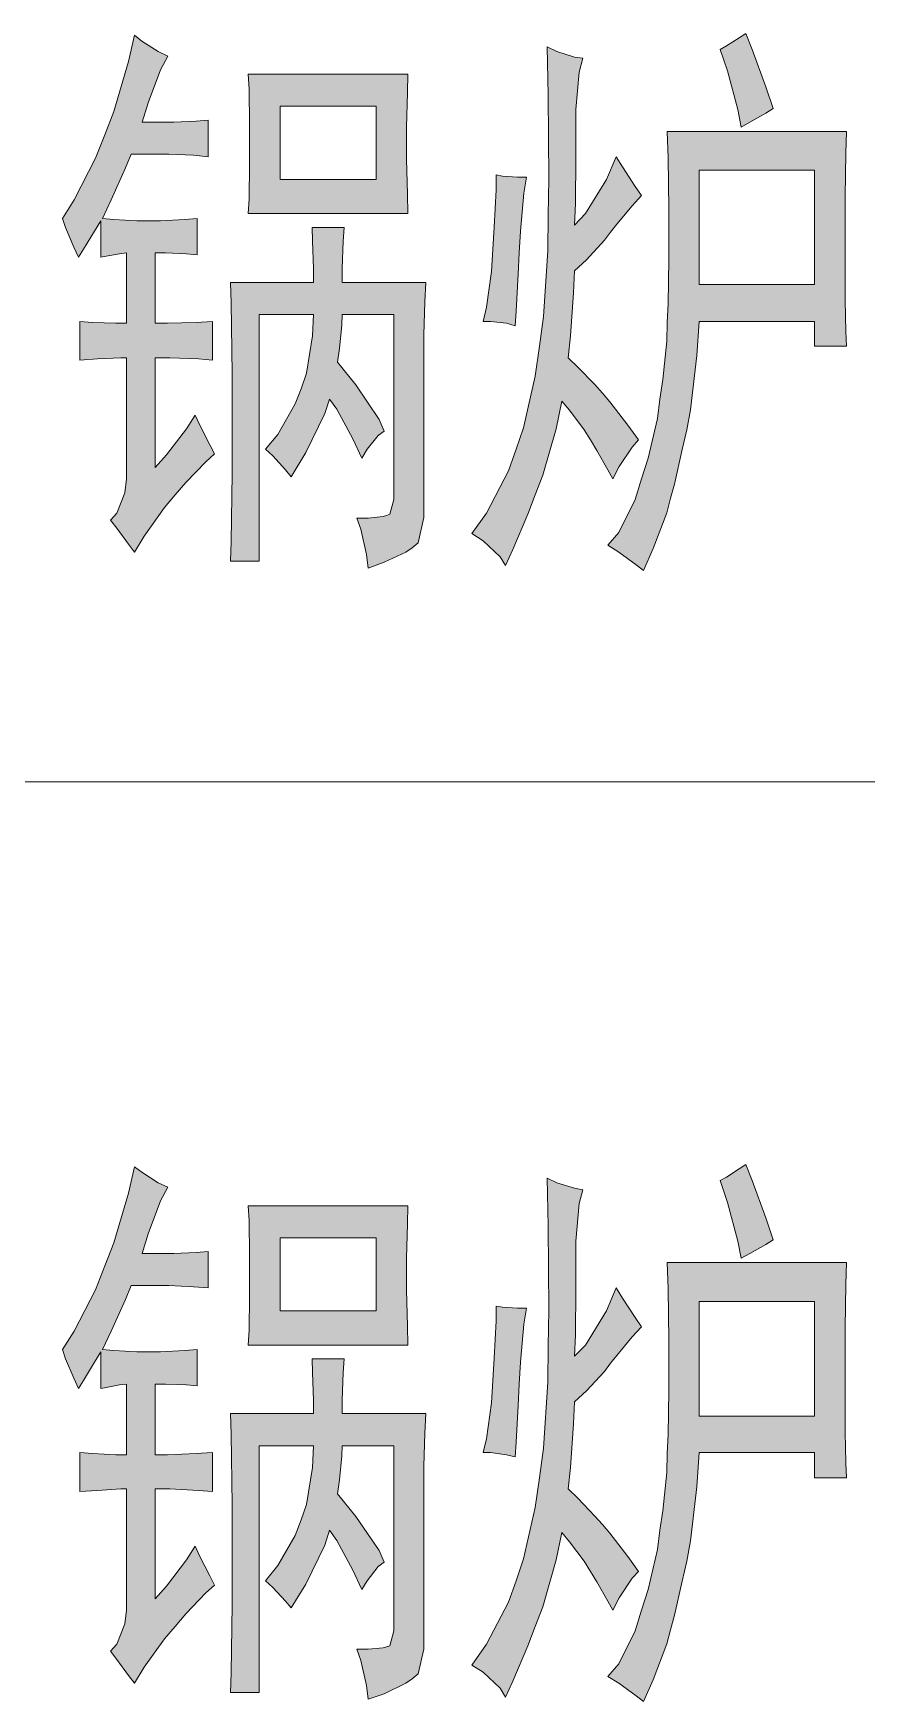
# Model space of a CAD drawing. Header units: millimetres. Extents: x 0 to 207, y 0 to 293.
# Drawn here: x 74.8 to 80.85, y 181.76 to 193.88 of the extents above; entities that cross this region are included whole.
import ezdxf

# ---------------------------------------------------------------- set-up
doc = ezdxf.new("R2010")
doc.units = ezdxf.units.MM

msp = doc.modelspace()

# ---------------------------------------------------------------- hatches: boundary and pattern name
h = msp.add_hatch(color=0)
h.dxf.hatch_style = 2
h.paths.add_polyline_path([(76.065944, 192.983556), (75.960111, 192.994139), (75.780194, 193.001194), (75.702583, 193.001194), (75.505028, 193.001194), (75.466222, 192.902417), (75.360389, 192.669583), (75.296889, 192.535528), (75.378028, 192.528472), (75.547361, 192.517889), (75.635556, 192.517889), (75.720222, 192.517889), (75.896611, 192.528472), (75.984806, 192.535528), (75.984806, 192.270944), (75.907194, 192.278), (75.7555, 192.285056), (75.681417, 192.285056), (75.681417, 191.773528), (75.769611, 191.773528), (75.97775, 191.780583), (76.097694, 191.787639), (76.097694, 191.505417), (75.995389, 191.516), (75.78725, 191.523056), (75.681417, 191.523056), (75.681417, 190.725778), (75.762556, 190.8175), (75.907194, 191.008), (75.970694, 191.106778), (76.005972, 191.032694), (76.076528, 190.891583), (76.111806, 190.824556), (76.048306, 190.768111), (75.903667, 190.616417), (75.826056, 190.528222), (75.748444, 190.4365), (75.600278, 190.228361), (75.529722, 190.111944), (75.487389, 190.168389), (75.402722, 190.284806), (75.356861, 190.344778), (75.402722, 190.394167), (75.459167, 190.542333), (75.473278, 190.644639), (75.473278, 191.523056), (75.430944, 191.523056), (75.261611, 191.516), (75.134611, 191.505417), (75.134611, 191.787639), (75.226333, 191.780583), (75.395667, 191.773528), (75.473278, 191.773528), (75.473278, 192.285056), (75.420361, 192.278), (75.325111, 192.260361), (75.286306, 192.253306), (75.286306, 192.517889), (75.240444, 192.443806), (75.159306, 192.313278), (75.124028, 192.253306), (75.08875, 192.327389), (75.028778, 192.4685), (75.007611, 192.535528), (75.092278, 192.669583), (75.2475, 192.972972), (75.314528, 193.142306), (75.381556, 193.311639), (75.487389, 193.675), (75.529722, 193.8655), (75.582639, 193.823167), (75.702583, 193.749083), (75.773139, 193.713806), (75.720222, 193.615028), (75.6285, 193.375139), (75.586167, 193.234028), (75.737861, 193.234028), (75.815472, 193.234028), (75.97775, 193.241083), (76.065944, 193.248139)])
h = msp.add_hatch(color=0)
h.dxf.hatch_style = 2
h.paths.add_polyline_path([(78.785861, 193.699694), (78.761167, 193.597389), (78.736472, 193.32575), (78.736472, 193.149361), (78.736472, 192.9765), (78.732944, 192.644889), (78.725889, 192.486139), (78.807028, 192.570806), (78.958722, 192.81775), (79.029278, 192.983556), (79.075139, 192.909472), (79.166861, 192.768361), (79.212722, 192.701333), (79.145694, 192.62725), (79.032806, 192.493194), (78.986944, 192.43675), (78.944611, 192.376778), (78.814083, 192.235667), (78.725889, 192.154528), (78.718833, 191.995778), (78.697667, 191.681806), (78.680028, 191.523056), (78.750583, 191.456028), (78.874056, 191.329028), (78.9305, 191.265528), (78.983417, 191.202028), (79.113944, 191.032694), (79.191556, 190.926861), (79.145694, 190.873944), (79.050444, 190.732833), (79.004583, 190.644639), (78.969306, 190.708139), (78.888167, 190.84925), (78.842306, 190.926861), (78.796444, 191.000944), (78.690611, 191.142056), (78.634167, 191.209083), (78.591833, 191.008), (78.496583, 190.669333), (78.440139, 190.528222), (78.387222, 190.387111), (78.277861, 190.129583), (78.224944, 190.013167), (78.186139, 190.076667), (78.062667, 190.193083), (77.981528, 190.246), (78.087361, 190.394167), (78.246111, 190.701083), (78.302556, 190.859833), (78.355472, 191.015056), (78.440139, 191.389), (78.471889, 191.607722), (78.500111, 191.822917), (78.531861, 192.299167), (78.535389, 192.560222), (78.538917, 192.821278), (78.535389, 193.431583), (78.528333, 193.780833), (78.598889, 193.749083), (78.725889, 193.70675)])
h = msp.add_hatch(color=0)
h.dxf.hatch_style = 2
h.paths.add_polyline_path([(79.971194, 193.879611), (80.017056, 193.763194), (80.115833, 193.491556), (80.16875, 193.332806), (80.115833, 193.301056), (79.999417, 193.234028), (79.935917, 193.19875), (79.911222, 193.32575), (79.837139, 193.607972), (79.784222, 193.763194), (79.830083, 193.787889), (79.921806, 193.847861)])
h = msp.add_hatch(color=0)
h.paths.add_polyline_path([(76.355222, 192.570806), (76.362278, 192.676639), (76.365806, 192.927111), (76.365806, 193.068222), (76.365806, 193.216389), (76.362278, 193.473917), (76.355222, 193.583278), (77.515861, 193.583278), (77.512333, 193.449222), (77.505278, 193.19875), (77.505278, 193.082333), (77.505278, 192.965917), (77.512333, 192.711917), (77.515861, 192.570806)])
h.paths.add_polyline_path([(77.286556, 192.81775), (77.286556, 193.350444), (76.588056, 193.350444), (76.588056, 192.81775)])
h = msp.add_hatch(color=0)
h.paths.add_polyline_path([(80.701444, 193.167), (80.697917, 193.00825), (80.690861, 192.694278), (80.690861, 192.535528), (80.690861, 192.05575), (80.690861, 191.939333), (80.697917, 191.713556), (80.701444, 191.607722), (80.468611, 191.607722), (80.468611, 191.787639), (79.632528, 191.787639), (79.614889, 191.540694), (79.569028, 191.145583), (79.540806, 191.000944), (79.509056, 190.856306), (79.452611, 190.605833), (79.424389, 190.503528), (79.396167, 190.397694), (79.297389, 190.136639), (79.226833, 189.977889), (79.173917, 190.020222), (79.046917, 190.111944), (78.969306, 190.161333), (79.046917, 190.253056), (79.166861, 190.492944), (79.212722, 190.644639), (79.262111, 190.792806), (79.329139, 191.082083), (79.346778, 191.223194), (79.367944, 191.364306), (79.396167, 191.643), (79.399694, 191.780583), (79.40675, 191.918167), (79.410278, 192.235667), (79.410278, 192.419111), (79.410278, 192.602556), (79.40675, 192.9765), (79.399694, 193.167)])
h.paths.add_polyline_path([(80.468611, 192.05575), (80.468611, 192.884778), (79.632528, 192.884778), (79.632528, 192.05575)])
h = msp.add_hatch(color=0)
h.dxf.hatch_style = 2
h.paths.add_polyline_path([(78.376639, 192.835389), (78.359, 192.718972), (78.334306, 192.443806), (78.323722, 192.285056), (78.316667, 192.129833), (78.302556, 191.861722), (78.2955, 191.755889), (78.232, 191.773528), (78.115583, 191.787639), (78.062667, 191.787639), (78.087361, 191.889944), (78.122639, 192.151), (78.133222, 192.313278), (78.143806, 192.472028), (78.157917, 192.743667), (78.157917, 192.853028), (78.203778, 192.842444), (78.313139, 192.835389)])
h = msp.add_hatch(color=0)
h.dxf.hatch_style = 2
h.paths.add_polyline_path([(77.053722, 192.4685), (77.046667, 192.369722), (77.039611, 192.172167), (77.039611, 192.069861), (77.646389, 192.069861), (77.639333, 191.92875), (77.632278, 191.688861), (77.632278, 191.590083), (77.632278, 190.510583), (77.632278, 190.362417), (77.589944, 190.178972), (77.547611, 190.143694), (77.50175, 190.111944), (77.343, 190.037861), (77.226583, 189.995528), (77.216, 190.094306), (77.173667, 190.27775), (77.145444, 190.358889), (77.226583, 190.358889), (77.335944, 190.369472), (77.360639, 190.376528), (77.385333, 190.387111), (77.413556, 190.492944), (77.413556, 190.591722), (77.413556, 191.837028), (77.039611, 191.837028), (77.036083, 191.762944), (77.018444, 191.590083), (77.004333, 191.491306), (77.138389, 191.3255), (77.307722, 191.075028), (77.343, 190.990361), (77.300667, 190.958611), (77.219528, 190.859833), (77.180722, 190.792806), (77.117222, 190.933917), (77.000806, 191.149111), (76.947889, 191.223194), (76.912611, 191.117361), (76.775028, 190.835139), (76.669194, 190.65875), (76.626861, 190.708139), (76.535139, 190.810444), (76.482222, 190.859833), (76.570417, 190.965667), (76.697417, 191.187917), (76.73975, 191.297278), (76.778556, 191.410167), (76.824417, 191.681806), (76.831472, 191.837028), (76.436361, 191.837028), (76.436361, 190.044917), (76.228222, 190.044917), (76.23175, 190.186028), (76.238806, 190.683444), (76.238806, 191.03975), (76.238806, 191.406639), (76.23175, 191.921694), (76.228222, 192.069861), (76.831472, 192.069861), (76.831472, 192.172167), (76.824417, 192.369722), (76.820889, 192.4685)])
h = msp.add_hatch(color=0)
h.dxf.hatch_style = 2
h.paths.add_polyline_path([(79.971194, 185.663417), (80.017056, 185.547), (80.115833, 185.275361), (80.16875, 185.116611), (80.115833, 185.081333), (79.999417, 185.017833), (79.935917, 184.982556), (79.911222, 185.106028), (79.837139, 185.38825), (79.784222, 185.547), (79.830083, 185.571694), (79.921806, 185.631667)])
h = msp.add_hatch(color=0)
h.dxf.hatch_style = 2
h.paths.add_polyline_path([(76.065944, 184.767361), (75.960111, 184.774417), (75.780194, 184.785), (75.702583, 184.785), (75.505028, 184.785), (75.466222, 184.682694), (75.360389, 184.453389), (75.296889, 184.319333), (75.378028, 184.312278), (75.547361, 184.301694), (75.635556, 184.301694), (75.720222, 184.301694), (75.896611, 184.312278), (75.984806, 184.319333), (75.984806, 184.05475), (75.907194, 184.061806), (75.7555, 184.068861), (75.681417, 184.068861), (75.681417, 183.553806), (75.769611, 183.553806), (75.97775, 183.564389), (76.097694, 183.571444), (76.097694, 183.289222), (75.995389, 183.296278), (75.78725, 183.306861), (75.681417, 183.306861), (75.681417, 182.509583), (75.762556, 182.601306), (75.907194, 182.791806), (75.970694, 182.890583), (76.005972, 182.8165), (76.076528, 182.675389), (76.111806, 182.608361), (76.048306, 182.551917), (75.903667, 182.400222), (75.826056, 182.3085), (75.748444, 182.216778), (75.600278, 182.012167), (75.529722, 181.89575), (75.487389, 181.952194), (75.402722, 182.068611), (75.356861, 182.128583), (75.402722, 182.177972), (75.459167, 182.326139), (75.473278, 182.424917), (75.473278, 183.306861), (75.430944, 183.306861), (75.261611, 183.296278), (75.134611, 183.289222), (75.134611, 183.571444), (75.226333, 183.564389), (75.395667, 183.553806), (75.473278, 183.553806), (75.473278, 184.068861), (75.420361, 184.061806), (75.325111, 184.044167), (75.286306, 184.037111), (75.286306, 184.301694), (75.240444, 184.227611), (75.159306, 184.093556), (75.124028, 184.037111), (75.08875, 184.111194), (75.028778, 184.252306), (75.007611, 184.319333), (75.092278, 184.453389), (75.2475, 184.75325), (75.314528, 184.926111), (75.381556, 185.095444), (75.487389, 185.455278), (75.529722, 185.645778), (75.582639, 185.606972), (75.702583, 185.529361), (75.773139, 185.497611), (75.720222, 185.398833), (75.6285, 185.158944), (75.586167, 185.017833), (75.737861, 185.017833), (75.815472, 185.017833), (75.97775, 185.024889), (76.065944, 185.031944)])
h = msp.add_hatch(color=0)
h.dxf.hatch_style = 2
h.paths.add_polyline_path([(78.785861, 185.479972), (78.761167, 185.381194), (78.736472, 185.106028), (78.736472, 184.933167), (78.736472, 184.760306), (78.732944, 184.425167), (78.725889, 184.269944), (78.807028, 184.351083), (78.958722, 184.601556), (79.029278, 184.767361), (79.075139, 184.693278), (79.166861, 184.552167), (79.212722, 184.485139), (79.145694, 184.411056), (79.032806, 184.277), (78.986944, 184.220556), (78.944611, 184.160583), (78.814083, 184.019472), (78.725889, 183.938333), (78.718833, 183.779583), (78.697667, 183.462083), (78.680028, 183.306861), (78.750583, 183.239833), (78.874056, 183.109306), (78.9305, 183.049333), (78.983417, 182.985833), (79.113944, 182.8165), (79.191556, 182.707139), (79.145694, 182.65775), (79.050444, 182.516639), (79.004583, 182.424917), (78.969306, 182.491944), (78.888167, 182.633056), (78.842306, 182.707139), (78.796444, 182.781222), (78.690611, 182.922333), (78.634167, 182.989361), (78.591833, 182.791806), (78.496583, 182.449611), (78.440139, 182.3085), (78.387222, 182.167389), (78.277861, 181.909861), (78.224944, 181.793444), (78.186139, 181.860472), (78.062667, 181.976889), (77.981528, 182.026278), (78.087361, 182.177972), (78.246111, 182.484889), (78.302556, 182.640111), (78.355472, 182.798861), (78.440139, 183.172806), (78.471889, 183.388), (78.500111, 183.603194), (78.531861, 184.082972), (78.535389, 184.344028), (78.538917, 184.605083), (78.535389, 185.215389), (78.528333, 185.564639), (78.598889, 185.529361), (78.725889, 185.490556)])
h = msp.add_hatch(color=0)
h.paths.add_polyline_path([(76.355222, 184.351083), (76.362278, 184.460444), (76.365806, 184.707389), (76.365806, 184.8485), (76.365806, 185.000194), (76.362278, 185.257722), (76.355222, 185.363556), (77.515861, 185.363556), (77.512333, 185.233028), (77.505278, 184.982556), (77.505278, 184.866139), (77.505278, 184.749722), (77.512333, 184.492194), (77.515861, 184.351083)])
h.paths.add_polyline_path([(77.286556, 184.601556), (77.286556, 185.130722), (76.588056, 185.130722), (76.588056, 184.601556)])
h = msp.add_hatch(color=0)
h.paths.add_polyline_path([(80.701444, 184.950806), (80.697917, 184.792056), (80.690861, 184.478083), (80.690861, 184.319333), (80.690861, 183.836028), (80.690861, 183.719611), (80.697917, 183.497361), (80.701444, 183.388), (80.468611, 183.388), (80.468611, 183.571444), (79.632528, 183.571444), (79.614889, 183.320972), (79.569028, 182.929389), (79.540806, 182.781222), (79.509056, 182.636583), (79.452611, 182.389639), (79.424389, 182.283806), (79.396167, 182.1815), (79.297389, 181.920444), (79.226833, 181.761694), (79.173917, 181.804028), (79.046917, 181.89575), (78.969306, 181.945139), (79.046917, 182.036861), (79.166861, 182.27675), (79.212722, 182.424917), (79.262111, 182.576611), (79.329139, 182.865889), (79.346778, 183.007), (79.367944, 183.148111), (79.396167, 183.426806), (79.399694, 183.564389), (79.40675, 183.701972), (79.410278, 184.019472), (79.410278, 184.202917), (79.410278, 184.386361), (79.40675, 184.760306), (79.399694, 184.950806)])
h.paths.add_polyline_path([(80.468611, 183.836028), (80.468611, 184.668583), (79.632528, 184.668583), (79.632528, 183.836028)])
h = msp.add_hatch(color=0)
h.dxf.hatch_style = 2
h.paths.add_polyline_path([(78.376639, 184.619194), (78.359, 184.502778), (78.334306, 184.227611), (78.323722, 184.068861), (78.316667, 183.913639), (78.302556, 183.645528), (78.2955, 183.539694), (78.232, 183.553806), (78.115583, 183.571444), (78.062667, 183.571444), (78.087361, 183.670222), (78.122639, 183.931278), (78.133222, 184.093556), (78.143806, 184.255833), (78.157917, 184.527472), (78.157917, 184.633306), (78.203778, 184.62625), (78.313139, 184.619194)])
h = msp.add_hatch(color=0)
h.dxf.hatch_style = 2
h.paths.add_polyline_path([(77.053722, 184.252306), (77.046667, 184.153528), (77.039611, 183.952444), (77.039611, 183.853667), (77.646389, 183.853667), (77.639333, 183.712556), (77.632278, 183.472667), (77.632278, 183.373889), (77.632278, 182.294389), (77.632278, 182.142694), (77.589944, 181.962778), (77.547611, 181.9275), (77.50175, 181.89575), (77.343, 181.818139), (77.226583, 181.779333), (77.216, 181.878111), (77.173667, 182.061556), (77.145444, 182.142694), (77.226583, 182.142694), (77.335944, 182.153278), (77.360639, 182.160333), (77.385333, 182.167389), (77.413556, 182.27675), (77.413556, 182.375528), (77.413556, 183.620833), (77.039611, 183.620833), (77.036083, 183.54675), (77.018444, 183.373889), (77.004333, 183.271583), (77.138389, 183.105778), (77.307722, 182.858833), (77.343, 182.774167), (77.300667, 182.742417), (77.219528, 182.640111), (77.180722, 182.576611), (77.117222, 182.717722), (77.000806, 182.932917), (76.947889, 183.007), (76.912611, 182.897639), (76.775028, 182.615417), (76.669194, 182.442556), (76.626861, 182.491944), (76.535139, 182.590722), (76.482222, 182.640111), (76.570417, 182.749472), (76.697417, 182.968194), (76.73975, 183.081083), (76.778556, 183.193972), (76.824417, 183.462083), (76.831472, 183.620833), (76.436361, 183.620833), (76.436361, 181.828722), (76.228222, 181.828722), (76.23175, 181.969833), (76.238806, 182.46725), (76.238806, 182.823556), (76.238806, 183.190444), (76.23175, 183.7055), (76.228222, 183.853667), (76.831472, 183.853667), (76.831472, 183.952444), (76.824417, 184.153528), (76.820889, 184.252306)])

# ---------------------------------------------------------------- linework, layer by layer
at = {"color": 0, "lineweight": 0}
for points in [[(76.065944, 192.983556), (75.960111, 192.994139), (75.780194, 193.001194), (75.702583, 193.001194), (75.505028, 193.001194), (75.466222, 192.902417), (75.360389, 192.669583), (75.296889, 192.535528), (75.378028, 192.528472), (75.547361, 192.517889), (75.635556, 192.517889), (75.720222, 192.517889), (75.896611, 192.528472), (75.984806, 192.535528), (75.984806, 192.270944), (75.907194, 192.278), (75.7555, 192.285056), (75.681417, 192.285056), (75.681417, 191.773528), (75.769611, 191.773528), (75.97775, 191.780583), (76.097694, 191.787639), (76.097694, 191.505417), (75.995389, 191.516), (75.78725, 191.523056), (75.681417, 191.523056), (75.681417, 190.725778), (75.762556, 190.8175), (75.907194, 191.008), (75.970694, 191.106778), (76.005972, 191.032694), (76.076528, 190.891583), (76.111806, 190.824556), (76.048306, 190.768111), (75.903667, 190.616417), (75.826056, 190.528222), (75.748444, 190.4365), (75.600278, 190.228361), (75.529722, 190.111944), (75.487389, 190.168389), (75.402722, 190.284806), (75.356861, 190.344778), (75.402722, 190.394167), (75.459167, 190.542333), (75.473278, 190.644639), (75.473278, 191.523056), (75.430944, 191.523056), (75.261611, 191.516), (75.134611, 191.505417), (75.134611, 191.787639), (75.226333, 191.780583), (75.395667, 191.773528), (75.473278, 191.773528), (75.473278, 192.285056), (75.420361, 192.278), (75.325111, 192.260361), (75.286306, 192.253306), (75.286306, 192.517889), (75.240444, 192.443806), (75.159306, 192.313278), (75.124028, 192.253306), (75.08875, 192.327389), (75.028778, 192.4685), (75.007611, 192.535528), (75.092278, 192.669583), (75.2475, 192.972972), (75.314528, 193.142306), (75.381556, 193.311639), (75.487389, 193.675), (75.529722, 193.8655), (75.582639, 193.823167), (75.702583, 193.749083), (75.773139, 193.713806), (75.720222, 193.615028), (75.6285, 193.375139), (75.586167, 193.234028), (75.737861, 193.234028), (75.815472, 193.234028), (75.97775, 193.241083), (76.065944, 193.248139)], [(78.785861, 193.699694), (78.761167, 193.597389), (78.736472, 193.32575), (78.736472, 193.149361), (78.736472, 192.9765), (78.732944, 192.644889), (78.725889, 192.486139), (78.807028, 192.570806), (78.958722, 192.81775), (79.029278, 192.983556), (79.075139, 192.909472), (79.166861, 192.768361), (79.212722, 192.701333), (79.145694, 192.62725), (79.032806, 192.493194), (78.986944, 192.43675), (78.944611, 192.376778), (78.814083, 192.235667), (78.725889, 192.154528), (78.718833, 191.995778), (78.697667, 191.681806), (78.680028, 191.523056), (78.750583, 191.456028), (78.874056, 191.329028), (78.9305, 191.265528), (78.983417, 191.202028), (79.113944, 191.032694), (79.191556, 190.926861), (79.145694, 190.873944), (79.050444, 190.732833), (79.004583, 190.644639), (78.969306, 190.708139), (78.888167, 190.84925), (78.842306, 190.926861), (78.796444, 191.000944), (78.690611, 191.142056), (78.634167, 191.209083), (78.591833, 191.008), (78.496583, 190.669333), (78.440139, 190.528222), (78.387222, 190.387111), (78.277861, 190.129583), (78.224944, 190.013167), (78.186139, 190.076667), (78.062667, 190.193083), (77.981528, 190.246), (78.087361, 190.394167), (78.246111, 190.701083), (78.302556, 190.859833), (78.355472, 191.015056), (78.440139, 191.389), (78.471889, 191.607722), (78.500111, 191.822917), (78.531861, 192.299167), (78.535389, 192.560222), (78.538917, 192.821278), (78.535389, 193.431583), (78.528333, 193.780833), (78.598889, 193.749083), (78.725889, 193.70675)], [(79.971194, 193.879611), (80.017056, 193.763194), (80.115833, 193.491556), (80.16875, 193.332806), (80.115833, 193.301056), (79.999417, 193.234028), (79.935917, 193.19875), (79.911222, 193.32575), (79.837139, 193.607972), (79.784222, 193.763194), (79.830083, 193.787889), (79.921806, 193.847861)], [(76.355222, 192.570806), (76.362278, 192.676639), (76.365806, 192.927111), (76.365806, 193.068222), (76.365806, 193.216389), (76.362278, 193.473917), (76.355222, 193.583278), (77.515861, 193.583278), (77.512333, 193.449222), (77.505278, 193.19875), (77.505278, 193.082333), (77.505278, 192.965917), (77.512333, 192.711917), (77.515861, 192.570806)], [(77.286556, 192.81775), (77.286556, 193.350444), (76.588056, 193.350444), (76.588056, 192.81775)], [(80.701444, 193.167), (80.697917, 193.00825), (80.690861, 192.694278), (80.690861, 192.535528), (80.690861, 192.05575), (80.690861, 191.939333), (80.697917, 191.713556), (80.701444, 191.607722), (80.468611, 191.607722), (80.468611, 191.787639), (79.632528, 191.787639), (79.614889, 191.540694), (79.569028, 191.145583), (79.540806, 191.000944), (79.509056, 190.856306), (79.452611, 190.605833), (79.424389, 190.503528), (79.396167, 190.397694), (79.297389, 190.136639), (79.226833, 189.977889), (79.173917, 190.020222), (79.046917, 190.111944), (78.969306, 190.161333), (79.046917, 190.253056), (79.166861, 190.492944), (79.212722, 190.644639), (79.262111, 190.792806), (79.329139, 191.082083), (79.346778, 191.223194), (79.367944, 191.364306), (79.396167, 191.643), (79.399694, 191.780583), (79.40675, 191.918167), (79.410278, 192.235667), (79.410278, 192.419111), (79.410278, 192.602556), (79.40675, 192.9765), (79.399694, 193.167)], [(78.376639, 192.835389), (78.359, 192.718972), (78.334306, 192.443806), (78.323722, 192.285056), (78.316667, 192.129833), (78.302556, 191.861722), (78.2955, 191.755889), (78.232, 191.773528), (78.115583, 191.787639), (78.062667, 191.787639), (78.087361, 191.889944), (78.122639, 192.151), (78.133222, 192.313278), (78.143806, 192.472028), (78.157917, 192.743667), (78.157917, 192.853028), (78.203778, 192.842444), (78.313139, 192.835389)], [(80.468611, 192.05575), (80.468611, 192.884778), (79.632528, 192.884778), (79.632528, 192.05575)], [(77.053722, 192.4685), (77.046667, 192.369722), (77.039611, 192.172167), (77.039611, 192.069861), (77.646389, 192.069861), (77.639333, 191.92875), (77.632278, 191.688861), (77.632278, 191.590083), (77.632278, 190.510583), (77.632278, 190.362417), (77.589944, 190.178972), (77.547611, 190.143694), (77.50175, 190.111944), (77.343, 190.037861), (77.226583, 189.995528), (77.216, 190.094306), (77.173667, 190.27775), (77.145444, 190.358889), (77.226583, 190.358889), (77.335944, 190.369472), (77.360639, 190.376528), (77.385333, 190.387111), (77.413556, 190.492944), (77.413556, 190.591722), (77.413556, 191.837028), (77.039611, 191.837028), (77.036083, 191.762944), (77.018444, 191.590083), (77.004333, 191.491306), (77.138389, 191.3255), (77.307722, 191.075028), (77.343, 190.990361), (77.300667, 190.958611), (77.219528, 190.859833), (77.180722, 190.792806), (77.117222, 190.933917), (77.000806, 191.149111), (76.947889, 191.223194), (76.912611, 191.117361), (76.775028, 190.835139), (76.669194, 190.65875), (76.626861, 190.708139), (76.535139, 190.810444), (76.482222, 190.859833), (76.570417, 190.965667), (76.697417, 191.187917), (76.73975, 191.297278), (76.778556, 191.410167), (76.824417, 191.681806), (76.831472, 191.837028), (76.436361, 191.837028), (76.436361, 190.044917), (76.228222, 190.044917), (76.23175, 190.186028), (76.238806, 190.683444), (76.238806, 191.03975), (76.238806, 191.406639), (76.23175, 191.921694), (76.228222, 192.069861), (76.831472, 192.069861), (76.831472, 192.172167), (76.824417, 192.369722), (76.820889, 192.4685)], [(79.971194, 185.663417), (80.017056, 185.547), (80.115833, 185.275361), (80.16875, 185.116611), (80.115833, 185.081333), (79.999417, 185.017833), (79.935917, 184.982556), (79.911222, 185.106028), (79.837139, 185.38825), (79.784222, 185.547), (79.830083, 185.571694), (79.921806, 185.631667)], [(76.065944, 184.767361), (75.960111, 184.774417), (75.780194, 184.785), (75.702583, 184.785), (75.505028, 184.785), (75.466222, 184.682694), (75.360389, 184.453389), (75.296889, 184.319333), (75.378028, 184.312278), (75.547361, 184.301694), (75.635556, 184.301694), (75.720222, 184.301694), (75.896611, 184.312278), (75.984806, 184.319333), (75.984806, 184.05475), (75.907194, 184.061806), (75.7555, 184.068861), (75.681417, 184.068861), (75.681417, 183.553806), (75.769611, 183.553806), (75.97775, 183.564389), (76.097694, 183.571444), (76.097694, 183.289222), (75.995389, 183.296278), (75.78725, 183.306861), (75.681417, 183.306861), (75.681417, 182.509583), (75.762556, 182.601306), (75.907194, 182.791806), (75.970694, 182.890583), (76.005972, 182.8165), (76.076528, 182.675389), (76.111806, 182.608361), (76.048306, 182.551917), (75.903667, 182.400222), (75.826056, 182.3085), (75.748444, 182.216778), (75.600278, 182.012167), (75.529722, 181.89575), (75.487389, 181.952194), (75.402722, 182.068611), (75.356861, 182.128583), (75.402722, 182.177972), (75.459167, 182.326139), (75.473278, 182.424917), (75.473278, 183.306861), (75.430944, 183.306861), (75.261611, 183.296278), (75.134611, 183.289222), (75.134611, 183.571444), (75.226333, 183.564389), (75.395667, 183.553806), (75.473278, 183.553806), (75.473278, 184.068861), (75.420361, 184.061806), (75.325111, 184.044167), (75.286306, 184.037111), (75.286306, 184.301694), (75.240444, 184.227611), (75.159306, 184.093556), (75.124028, 184.037111), (75.08875, 184.111194), (75.028778, 184.252306), (75.007611, 184.319333), (75.092278, 184.453389), (75.2475, 184.75325), (75.314528, 184.926111), (75.381556, 185.095444), (75.487389, 185.455278), (75.529722, 185.645778), (75.582639, 185.606972), (75.702583, 185.529361), (75.773139, 185.497611), (75.720222, 185.398833), (75.6285, 185.158944), (75.586167, 185.017833), (75.737861, 185.017833), (75.815472, 185.017833), (75.97775, 185.024889), (76.065944, 185.031944)], [(78.785861, 185.479972), (78.761167, 185.381194), (78.736472, 185.106028), (78.736472, 184.933167), (78.736472, 184.760306), (78.732944, 184.425167), (78.725889, 184.269944), (78.807028, 184.351083), (78.958722, 184.601556), (79.029278, 184.767361), (79.075139, 184.693278), (79.166861, 184.552167), (79.212722, 184.485139), (79.145694, 184.411056), (79.032806, 184.277), (78.986944, 184.220556), (78.944611, 184.160583), (78.814083, 184.019472), (78.725889, 183.938333), (78.718833, 183.779583), (78.697667, 183.462083), (78.680028, 183.306861), (78.750583, 183.239833), (78.874056, 183.109306), (78.9305, 183.049333), (78.983417, 182.985833), (79.113944, 182.8165), (79.191556, 182.707139), (79.145694, 182.65775), (79.050444, 182.516639), (79.004583, 182.424917), (78.969306, 182.491944), (78.888167, 182.633056), (78.842306, 182.707139), (78.796444, 182.781222), (78.690611, 182.922333), (78.634167, 182.989361), (78.591833, 182.791806), (78.496583, 182.449611), (78.440139, 182.3085), (78.387222, 182.167389), (78.277861, 181.909861), (78.224944, 181.793444), (78.186139, 181.860472), (78.062667, 181.976889), (77.981528, 182.026278), (78.087361, 182.177972), (78.246111, 182.484889), (78.302556, 182.640111), (78.355472, 182.798861), (78.440139, 183.172806), (78.471889, 183.388), (78.500111, 183.603194), (78.531861, 184.082972), (78.535389, 184.344028), (78.538917, 184.605083), (78.535389, 185.215389), (78.528333, 185.564639), (78.598889, 185.529361), (78.725889, 185.490556)], [(76.355222, 184.351083), (76.362278, 184.460444), (76.365806, 184.707389), (76.365806, 184.8485), (76.365806, 185.000194), (76.362278, 185.257722), (76.355222, 185.363556), (77.515861, 185.363556), (77.512333, 185.233028), (77.505278, 184.982556), (77.505278, 184.866139), (77.505278, 184.749722), (77.512333, 184.492194), (77.515861, 184.351083)], [(77.286556, 184.601556), (77.286556, 185.130722), (76.588056, 185.130722), (76.588056, 184.601556)], [(80.701444, 184.950806), (80.697917, 184.792056), (80.690861, 184.478083), (80.690861, 184.319333), (80.690861, 183.836028), (80.690861, 183.719611), (80.697917, 183.497361), (80.701444, 183.388), (80.468611, 183.388), (80.468611, 183.571444), (79.632528, 183.571444), (79.614889, 183.320972), (79.569028, 182.929389), (79.540806, 182.781222), (79.509056, 182.636583), (79.452611, 182.389639), (79.424389, 182.283806), (79.396167, 182.1815), (79.297389, 181.920444), (79.226833, 181.761694), (79.173917, 181.804028), (79.046917, 181.89575), (78.969306, 181.945139), (79.046917, 182.036861), (79.166861, 182.27675), (79.212722, 182.424917), (79.262111, 182.576611), (79.329139, 182.865889), (79.346778, 183.007), (79.367944, 183.148111), (79.396167, 183.426806), (79.399694, 183.564389), (79.40675, 183.701972), (79.410278, 184.019472), (79.410278, 184.202917), (79.410278, 184.386361), (79.40675, 184.760306), (79.399694, 184.950806)], [(78.376639, 184.619194), (78.359, 184.502778), (78.334306, 184.227611), (78.323722, 184.068861), (78.316667, 183.913639), (78.302556, 183.645528), (78.2955, 183.539694), (78.232, 183.553806), (78.115583, 183.571444), (78.062667, 183.571444), (78.087361, 183.670222), (78.122639, 183.931278), (78.133222, 184.093556), (78.143806, 184.255833), (78.157917, 184.527472), (78.157917, 184.633306), (78.203778, 184.62625), (78.313139, 184.619194)], [(80.468611, 183.836028), (80.468611, 184.668583), (79.632528, 184.668583), (79.632528, 183.836028)], [(77.053722, 184.252306), (77.046667, 184.153528), (77.039611, 183.952444), (77.039611, 183.853667), (77.646389, 183.853667), (77.639333, 183.712556), (77.632278, 183.472667), (77.632278, 183.373889), (77.632278, 182.294389), (77.632278, 182.142694), (77.589944, 181.962778), (77.547611, 181.9275), (77.50175, 181.89575), (77.343, 181.818139), (77.226583, 181.779333), (77.216, 181.878111), (77.173667, 182.061556), (77.145444, 182.142694), (77.226583, 182.142694), (77.335944, 182.153278), (77.360639, 182.160333), (77.385333, 182.167389), (77.413556, 182.27675), (77.413556, 182.375528), (77.413556, 183.620833), (77.039611, 183.620833), (77.036083, 183.54675), (77.018444, 183.373889), (77.004333, 183.271583), (77.138389, 183.105778), (77.307722, 182.858833), (77.343, 182.774167), (77.300667, 182.742417), (77.219528, 182.640111), (77.180722, 182.576611), (77.117222, 182.717722), (77.000806, 182.932917), (76.947889, 183.007), (76.912611, 182.897639), (76.775028, 182.615417), (76.669194, 182.442556), (76.626861, 182.491944), (76.535139, 182.590722), (76.482222, 182.640111), (76.570417, 182.749472), (76.697417, 182.968194), (76.73975, 183.081083), (76.778556, 183.193972), (76.824417, 183.462083), (76.831472, 183.620833), (76.436361, 183.620833), (76.436361, 181.828722), (76.228222, 181.828722), (76.23175, 181.969833), (76.238806, 182.46725), (76.238806, 182.823556), (76.238806, 183.190444), (76.23175, 183.7055), (76.228222, 183.853667), (76.831472, 183.853667), (76.831472, 183.952444), (76.824417, 184.153528), (76.820889, 184.252306)]]:
    msp.add_lwpolyline(points, close=True, dxfattribs=at)
msp.add_lwpolyline([(25.124833, 188.443306), (201.9935, 188.443306)], dxfattribs=at)

doc.saveas('drawing.dxf')
